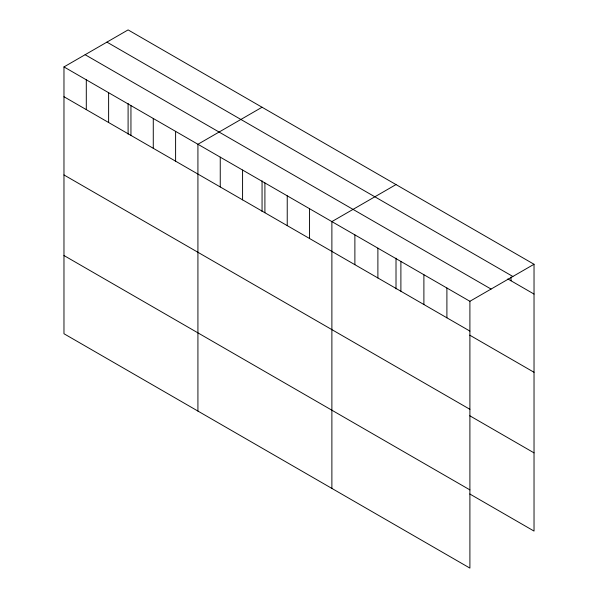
<?xml version="1.0" encoding="UTF-8"?>
<svg xmlns="http://www.w3.org/2000/svg" width="598" height="598" viewBox="0 0 598 598"><rect width="100%" height="100%" fill="white"/><g stroke="black" fill="none" stroke-linecap="round" stroke-linejoin="round"><path stroke-width="0.9" d="M63.971 66.924L469.901 301.287L469.901 568.1L63.971 333.736L63.971 66.924L128.099 29.9L534.029 264.264L534.029 531.076L469.781 493.978M262.059 107.236L197.923 144.268L197.923 411.08M396.011 184.58L331.883 221.604L331.883 488.417M469.901 301.287L534.029 264.264M106.937 42.122L512.867 276.478M507.852 278.952L534.029 294.067M85.133 54.71L491.063 289.066M63.971 96.734L469.901 331.09M469.781 335.186L534.029 372.277M63.971 174.945L469.901 409.309M469.781 415.767L534.029 452.865M63.971 255.525L469.901 489.889M511.028 277.061L511.028 280.783M446.9 288.004L446.9 317.815M423.892 274.729L423.892 304.531M400.892 261.446L400.892 291.248M396.011 258.149L396.011 288.871M377.891 248.163L377.891 277.973M354.883 234.887L354.883 264.69M309.555 208.717L309.555 238.52M287.234 195.823L287.234 225.633M264.907 182.936L264.907 212.739M262.059 180.805L262.059 211.535M242.579 170.041L242.579 199.852M220.251 157.154L220.251 186.957M175.603 131.373L175.603 161.183M153.275 118.486L153.275 148.289M130.947 105.592L130.947 135.402M128.099 103.469L128.099 134.191M108.619 92.705L108.619 122.508M86.299 79.818L86.299 109.621"/></g></svg>
